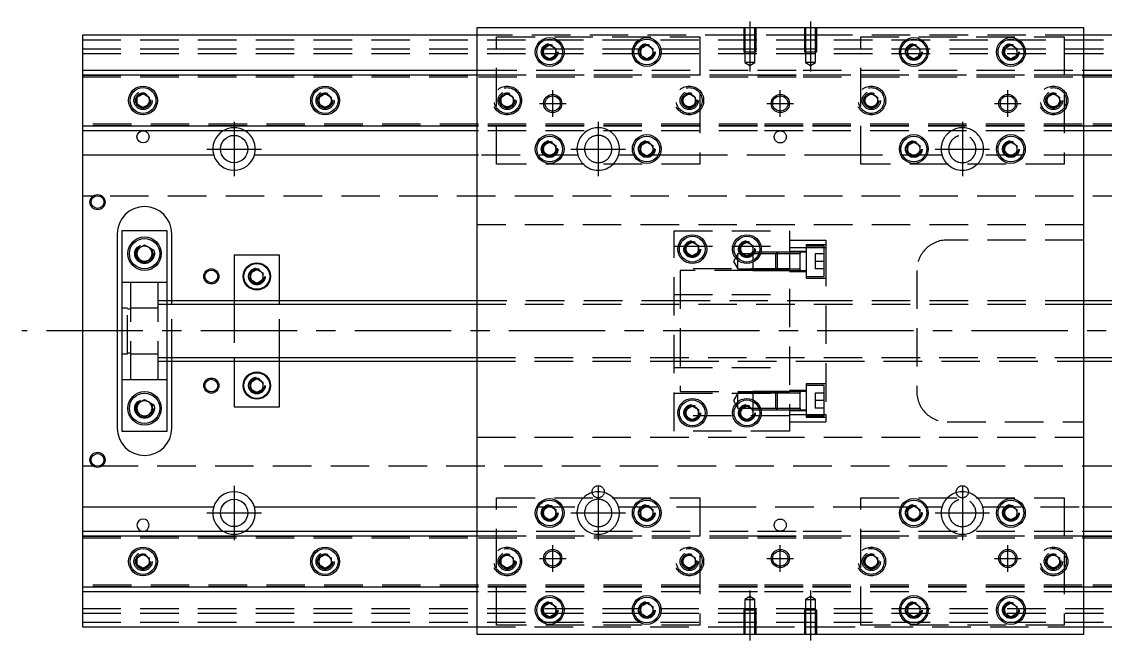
# Model space of a CAD drawing. Extents: x -20 to 692, y -272 to 102.
# Drawn here: x -20 to 337.1, y -102 to 102 of the extents above; entities that cross this region are included whole.
import ezdxf

# ---------------------------------------------------------------- set-up
doc = ezdxf.new("R2010")
doc.units = 0
doc.linetypes.add('CENTER', pattern=[50.8, 31.75, -6.35, 6.35, -6.35])
doc.linetypes.add('DASHED', pattern=[19.05, 12.7, -6.35])
doc.layers.get('0').update_dxf_attribs({"linetype": 'CONTINUOUS'})
doc.layers.add('CENTER', color=1, linetype='CENTER')

msp = doc.modelspace()

# ---------------------------------------------------------------- linework, layer by layer
at = {"color": 7, "linetype": 'CONTINUOUS'}
for p, q in [((330, 100), (130, 100)), ((130, 100), (130, -100)), ((330, -100), (330, 100)), ((0, 97.5), (0, 86)), ((130, 97.5), (0, 97.5)), ((460, 97.5), (330, 97.5)), ((152, 93.1547), (154, 94.309402)), ((152, 90.8453), (152, 93.1547)), ((154, 94.309402), (156, 93.1547)), ((156, 93.1547), (156, 90.8453)), ((184, 93.1547), (186, 94.309402)), ((184, 90.8453), (184, 93.1547)), ((186, 94.309402), (188, 93.1547)), ((188, 93.1547), (188, 90.8453)), ((272, 93.1547), (274, 94.309402)), ((272, 90.8453), (272, 93.1547)), ((274, 94.309402), (276, 93.1547)), ((276, 93.1547), (276, 90.8453)), ((304, 93.1547), (306, 94.309402)), ((304, 90.8453), (304, 93.1547)), ((306, 94.309402), (308, 93.1547)), ((308, 93.1547), (308, 90.8453)), ((154, 89.690598), (152, 90.8453)), ((156, 90.8453), (154, 89.690598)), ((186, 89.690598), (184, 90.8453)), ((188, 90.8453), (186, 89.690598)), ((274, 89.690598), (272, 90.8453)), ((276, 90.8453), (274, 89.690598)), ((306, 89.690598), (304, 90.8453)), ((308, 90.8453), (306, 89.690598)), ((0, 86), (0, 84.460392)), ((0, 86), (130, 86)), ((330, 86), (460, 86)), ((0, 84.460392), (0, 67.539608)), ((0, 84.460392), (130, 84.460392)), ((330, 84.460392), (460, 84.460392)), ((18, 77.1547), (20, 78.309402)), ((18, 74.8453), (18, 77.1547)), ((20, 78.309402), (22, 77.1547)), ((22, 77.1547), (22, 74.8453)), ((78, 77.1547), (80, 78.309402)), ((78, 74.8453), (78, 77.1547)), ((80, 78.309402), (82, 77.1547)), ((82, 77.1547), (82, 74.8453)), ((20, 73.690598), (18, 74.8453)), ((22, 74.8453), (20, 73.690598)), ((80, 73.690598), (78, 74.8453)), ((82, 74.8453), (80, 73.690598)), ((130, 67.539608), (0, 67.539608)), ((0, 67.539608), (0, 66)), ((130, 66), (0, 66)), ((0, 66), (0, 58)), ((460, 67.539608), (330, 67.539608)), ((460, 66), (330, 66)), ((152, 61.1547), (154, 62.309402)), ((152, 58.8453), (152, 61.1547)), ((154, 62.309402), (156, 61.1547)), ((156, 61.1547), (156, 58.8453)), ((184, 61.1547), (186, 62.309402)), ((184, 58.8453), (184, 61.1547)), ((186, 62.309402), (188, 61.1547)), ((188, 61.1547), (188, 58.8453)), ((272, 61.1547), (274, 62.309402)), ((272, 58.8453), (272, 61.1547)), ((274, 62.309402), (276, 61.1547)), ((276, 61.1547), (276, 58.8453)), ((304, 61.1547), (306, 62.309402)), ((304, 58.8453), (304, 61.1547)), ((306, 62.309402), (308, 61.1547)), ((308, 61.1547), (308, 58.8453)), ((43.291796, 58), (0, 58)), ((0, 58), (0, -58)), ((130, 58), (56.708204, 58)), ((154, 57.690598), (152, 58.8453)), ((156, 58.8453), (154, 57.690598)), ((186, 57.690598), (184, 58.8453)), ((188, 58.8453), (186, 57.690598)), ((274, 57.690598), (272, 58.8453)), ((276, 58.8453), (274, 57.690598)), ((306, 57.690598), (304, 58.8453)), ((308, 58.8453), (306, 57.690598)), ((403.291796, 58), (330, 58)), ((28, 33), (13, 33)), ((13, 33), (13, -33)), ((28, -33), (28, 33)), ((11.5, 32), (11.5, -32)), ((29.5, 10), (29.5, 32)), ((199, 28.1547), (201, 29.309402)), ((201, 29.309402), (203, 28.1547)), ((217, 28.1547), (219, 29.309402)), ((219, 29.309402), (221, 28.1547)), ((18, 26.943376), (20.5, 28.386752)), ((18, 24.056624), (18, 26.943376)), ((20.5, 28.386752), (23, 26.943376)), ((23, 26.943376), (23, 24.056624)), ((50, 25), (50, 10)), ((65, 25), (50, 25)), ((65, 10), (65, 25)), ((199, 25.8453), (199, 28.1547)), ((201, 24.690598), (199, 25.8453)), ((203, 25.8453), (201, 24.690598)), ((203, 28.1547), (203, 25.8453)), ((217, 25.8453), (217, 28.1547)), ((219, 24.690598), (217, 25.8453)), ((221, 25.8453), (219, 24.690598)), ((221, 28.1547), (221, 25.8453)), ((236.5, 25.449674), (236.5, 25.949678)), ((20.5, 22.613248), (18, 24.056624)), ((23, 24.056624), (20.5, 22.613248)), ((55.5, 19.1547), (57.5, 20.309402)), ((55.5, 16.8453), (55.5, 19.1547)), ((57.5, 20.309402), (59.5, 19.1547)), ((59.5, 19.1547), (59.5, 16.8453)), ((236.5, 19.949668), (236.5, 20.449674)), ((57.5, 15.690598), (55.5, 16.8453)), ((59.5, 16.8453), (57.5, 15.690598)), ((130, 10), (28, 10)), ((403, 10), (330, 10)), ((28, -10), (130, -10)), ((29.5, -32), (29.5, -10)), ((50, -10), (50, -25)), ((65, -25), (65, -10)), ((330, -10), (403, -10)), ((55.5, -16.8453), (57.5, -15.690598)), ((55.5, -19.1547), (55.5, -16.8453)), ((57.5, -15.690598), (59.5, -16.8453)), ((59.5, -16.8453), (59.5, -19.1547)), ((57.5, -20.309402), (55.5, -19.1547)), ((59.5, -19.1547), (57.5, -20.309402)), ((18, -24.056624), (20.5, -22.613248)), ((18, -26.943376), (18, -24.056624)), ((20.5, -22.613248), (23, -24.056624)), ((23, -24.056624), (23, -26.943376)), ((199, -25.8453), (201, -24.690598)), ((201, -24.690598), (203, -25.8453)), ((217, -25.8453), (219, -24.690598)), ((219, -24.690598), (221, -25.8453)), ((20.5, -28.386752), (18, -26.943376)), ((23, -26.943376), (20.5, -28.386752)), ((50, -25), (65, -25)), ((199, -28.1547), (199, -25.8453)), ((201, -29.309402), (199, -28.1547)), ((203, -28.1547), (201, -29.309402)), ((203, -25.8453), (203, -28.1547)), ((217, -28.1547), (217, -25.8453)), ((219, -29.309402), (217, -28.1547)), ((221, -28.1547), (219, -29.309402)), ((221, -25.8453), (221, -28.1547)), ((236.5, -25.949678), (236.5, -25.94865)), ((13, -33), (28, -33)), ((0, -58), (0, -66)), ((0, -58), (43.291796, -58)), ((56.708204, -58), (130, -58)), ((152, -58.8453), (154, -57.690598)), ((152, -61.1547), (152, -58.8453)), ((154, -57.690598), (156, -58.8453)), ((156, -58.8453), (156, -61.1547)), ((184, -58.8453), (186, -57.690598)), ((184, -61.1547), (184, -58.8453)), ((186, -57.690598), (188, -58.8453)), ((188, -58.8453), (188, -61.1547)), ((272, -58.8453), (274, -57.690598)), ((272, -61.1547), (272, -58.8453)), ((274, -57.690598), (276, -58.8453)), ((276, -58.8453), (276, -61.1547)), ((304, -58.8453), (306, -57.690598)), ((304, -61.1547), (304, -58.8453)), ((306, -57.690598), (308, -58.8453)), ((308, -58.8453), (308, -61.1547)), ((330, -58), (403.291796, -58)), ((154, -62.309402), (152, -61.1547)), ((156, -61.1547), (154, -62.309402)), ((186, -62.309402), (184, -61.1547)), ((188, -61.1547), (186, -62.309402)), ((274, -62.309402), (272, -61.1547)), ((276, -61.1547), (274, -62.309402)), ((306, -62.309402), (304, -61.1547)), ((308, -61.1547), (306, -62.309402)), ((0, -66), (0, -67.539608)), ((0, -66), (130, -66)), ((0, -67.539608), (130, -67.539608)), ((0, -67.539608), (0, -84.460392)), ((330, -66), (460, -66)), ((330, -67.539608), (460, -67.539608)), ((18, -74.8453), (20, -73.690598)), ((18, -77.1547), (18, -74.8453)), ((20, -73.690598), (22, -74.8453)), ((22, -74.8453), (22, -77.1547)), ((78, -74.8453), (80, -73.690598)), ((78, -77.1547), (78, -74.8453)), ((80, -73.690598), (82, -74.8453)), ((82, -74.8453), (82, -77.1547)), ((20, -78.309402), (18, -77.1547)), ((22, -77.1547), (20, -78.309402)), ((80, -78.309402), (78, -77.1547)), ((82, -77.1547), (80, -78.309402)), ((130, -84.460392), (0, -84.460392)), ((0, -84.460392), (0, -86)), ((460, -84.460392), (330, -84.460392)), ((130, -86), (0, -86)), ((0, -86), (0, -97.5)), ((460, -86), (330, -86)), ((152, -90.8453), (154, -89.690598)), ((152, -93.1547), (152, -90.8453)), ((154, -89.690598), (156, -90.8453)), ((156, -90.8453), (156, -93.1547)), ((184, -90.8453), (186, -89.690598)), ((184, -93.1547), (184, -90.8453)), ((186, -89.690598), (188, -90.8453)), ((188, -90.8453), (188, -93.1547)), ((272, -90.8453), (274, -89.690598)), ((272, -93.1547), (272, -90.8453)), ((274, -89.690598), (276, -90.8453)), ((276, -90.8453), (276, -93.1547)), ((304, -90.8453), (306, -89.690598)), ((304, -93.1547), (304, -90.8453)), ((306, -89.690598), (308, -90.8453)), ((308, -90.8453), (308, -93.1547)), ((154, -94.309402), (152, -93.1547)), ((156, -93.1547), (154, -94.309402)), ((186, -94.309402), (184, -93.1547)), ((188, -93.1547), (186, -94.309402)), ((274, -94.309402), (272, -93.1547)), ((276, -93.1547), (274, -94.309402)), ((306, -94.309402), (304, -93.1547)), ((308, -93.1547), (306, -94.309402)), ((0, -97.5), (130, -97.5)), ((330, -97.5), (460, -97.5)), ((130, -100), (330, -100))]:
    msp.add_line(p, q, dxfattribs=at)
at = {"color": 3, "linetype": 'DASHED'}
for p, q in [((218.000006, 100), (218.000006, 92)), ((218.35, 100), (218.35, 92)), ((221.65, 92), (221.65, 100)), ((221.999994, 92), (221.999994, 100)), ((238.000006, 100), (238.000006, 92)), ((238.35, 100), (238.35, 92)), ((241.65, 92), (241.65, 100)), ((241.999994, 92), (241.999994, 100)), ((218.000006, 97.5), (130, 97.5)), ((136.5, 55), (136.5, 97)), ((136.5, 97), (203.5, 97)), ((203.5, 97), (203.5, 55)), ((221.999994, 97.5), (218.000006, 97.5)), ((238.000006, 97.5), (221.999994, 97.5)), ((241.999994, 97.5), (238.000006, 97.5)), ((330, 97.5), (241.999994, 97.5)), ((256.5, 97), (323.5, 97)), ((256.5, 55), (256.5, 97)), ((323.5, 97), (323.5, 55)), ((0, 96), (460, 96)), ((0, 93), (460, 93)), ((0, 91.5), (460, 91.5)), ((218.000006, 92), (221.999994, 92)), ((218.35, 92), (218.35, 88.5)), ((221.65, 88.5), (221.65, 92)), ((238.000006, 92), (241.999994, 92)), ((238.35, 92), (238.35, 88.5)), ((241.65, 88.5), (241.65, 92)), ((271.5, 92), (271.518502, 92.303588)), ((303.5, 92), (303.512884, 92.253488)), ((130, 86), (130.5, 86)), ((130.5, 86), (222.5, 86)), ((221.65, 88.5), (218.35, 88.5)), ((218.35, 88.5), (220, 87.547372)), ((220, 87.547372), (221.65, 88.5)), ((222.5, 86), (237.5, 86)), ((237.5, 86), (329.5, 86)), ((241.65, 88.5), (238.35, 88.5)), ((238.35, 88.5), (240, 87.547372)), ((240, 87.547372), (241.65, 88.5)), ((329.5, 86), (330, 86)), ((0, 84.403994), (130.5, 84.403994)), ((0, 83.8), (130.5, 83.8)), ((130, 84.460392), (130.5, 84.460392)), ((130.5, 84.460392), (222.5, 84.460392)), ((222.5, 84.403994), (130.5, 84.403994)), ((130.5, 83.8), (222.5, 83.8)), ((222.5, 84.460392), (237.5, 84.460392)), ((222.5, 84.403994), (237.5, 84.403994)), ((222.5, 83.8), (237.5, 83.8)), ((237.5, 84.460392), (329.5, 84.460392)), ((329.5, 84.403994), (237.5, 84.403994)), ((237.5, 83.8), (329.5, 83.8)), ((329.5, 84.460392), (330, 84.460392)), ((329.5, 84.403994), (460, 84.403994)), ((329.5, 83.8), (460, 83.8)), ((22.483582, 76.286038), (22.5, 76)), ((82.483582, 76.286038), (82.5, 76)), ((138, 77.1547), (140, 78.309402)), ((138, 74.8453), (138, 77.1547)), ((140, 78.309402), (142, 77.1547)), ((142, 77.1547), (142, 74.8453)), ((142.483582, 76.286038), (142.5, 76)), ((198, 77.1547), (200, 78.309402)), ((198, 74.8453), (198, 77.1547)), ((200, 78.309402), (202, 77.1547)), ((202, 77.1547), (202, 74.8453)), ((202.483582, 76.286038), (202.5, 76)), ((257.5, 76), (257.534018, 76.411016)), ((258, 77.1547), (260, 78.309402)), ((258, 74.8453), (258, 77.1547)), ((260, 78.309402), (262, 77.1547)), ((262, 77.1547), (262, 74.8453)), ((317.5, 76), (317.534018, 76.411016)), ((318, 77.1547), (320, 78.309402)), ((318, 74.8453), (318, 77.1547)), ((320, 78.309402), (322, 77.1547)), ((322, 77.1547), (322, 74.8453)), ((140, 73.690598), (138, 74.8453)), ((142, 74.8453), (140, 73.690598)), ((200, 73.690598), (198, 74.8453)), ((202, 74.8453), (200, 73.690598)), ((260, 73.690598), (258, 74.8453)), ((262, 74.8453), (260, 73.690598)), ((320, 73.690598), (318, 74.8453)), ((322, 74.8453), (320, 73.690598)), ((130.5, 68.2), (0, 68.2)), ((222.5, 68.2), (130.5, 68.2)), ((237.5, 68.2), (222.5, 68.2)), ((329.5, 68.2), (237.5, 68.2)), ((460, 68.2), (329.5, 68.2)), ((130.5, 67.596006), (0, 67.596006)), ((130.5, 67.539608), (130, 67.539608)), ((130.5, 66), (130, 66)), ((222.5, 67.596006), (130.5, 67.596006)), ((222.5, 67.539608), (130.5, 67.539608)), ((222.5, 66), (130.5, 66)), ((237.5, 67.596006), (222.5, 67.596006)), ((237.5, 67.539608), (222.5, 67.539608)), ((237.5, 66), (222.5, 66)), ((329.5, 67.596006), (237.5, 67.596006)), ((329.5, 67.539608), (237.5, 67.539608)), ((329.5, 66), (237.5, 66)), ((460, 67.596006), (329.5, 67.596006)), ((330, 67.539608), (329.5, 67.539608)), ((330, 66), (329.5, 66)), ((130.5, 58), (130, 58)), ((163.291796, 58), (130.5, 58)), ((156.483582, 60.286038), (156.5, 60)), ((200.691578, 58), (176.708204, 58)), ((185.464102, 58), (185.359688, 58)), ((186.640312, 58), (186.535898, 58)), ((188.483582, 60.286038), (188.5, 60)), ((201.25, 58), (200.691578, 58)), ((203.112542, 58), (201.25, 58)), ((203.5, 58), (203.112542, 58)), ((204.359688, 58), (203.5, 58)), ((205.535898, 58), (204.464102, 58)), ((206.5, 58), (205.640312, 58)), ((206.887458, 58), (206.5, 58)), ((208.75, 58), (206.887458, 58)), ((209.308422, 58), (208.75, 58)), ((250.691578, 58), (209.308422, 58)), ((251.25, 58), (250.691578, 58)), ((253.112542, 58), (251.25, 58)), ((253.5, 58), (253.112542, 58)), ((254.359688, 58), (253.5, 58)), ((254.464102, 58), (254.359688, 58)), ((255.535898, 58), (254.464102, 58)), ((255.640312, 58), (255.535898, 58)), ((256.5, 58), (255.640312, 58)), ((256.887458, 58), (256.5, 58)), ((258.75, 58), (256.887458, 58)), ((259.308422, 58), (258.75, 58)), ((282.691578, 58), (259.308422, 58)), ((271.5, 60), (271.518502, 60.303588)), ((283.25, 58), (282.691578, 58)), ((283.291796, 58), (283.25, 58)), ((329.5, 58), (296.708204, 58)), ((303.5, 60), (303.512884, 60.253488)), ((330, 58), (329.5, 58)), ((203.5, 55), (136.5, 55)), ((323.5, 55), (256.5, 55)), ((4.359688, 44.5), (0, 44.5)), ((460, 44.5), (5.640312, 44.5)), ((330, 35), (130, 35)), ((195, 33), (233, 33)), ((195, -33), (195, 33)), ((233, 33), (233, -33)), ((233, 30), (245, 30)), ((245, 30), (245, 27.495454)), ((330, 30), (285, 30)), ((23.477798, 25.864306), (23.5, 25.5)), ((195, 28), (233, 28)), ((198.5, 27), (198.518502, 27.303588)), ((216, 25.449674), (214.556624, 22.949674)), ((216, 20.449674), (216, 25.449674)), ((217.583494, 25.449674), (216, 25.449674)), ((217.59475, 25.439464), (217.583494, 25.449674)), ((220.416436, 25.449674), (217.583494, 25.449674)), ((220.416506, 25.449674), (220.32061, 25.367214)), ((221, 25.449674), (220.416436, 25.449674)), ((221.268656, 25.949668), (221, 25.949668)), ((221, 25.8453), (221, 25.5)), ((221, 25.5), (221, 25.112542)), ((228.49998, 25.449674), (221, 25.449674)), ((221, 25.112542), (221, 23.25)), ((221.541516, 25.949668), (221.268656, 25.949668)), ((221.483582, 27.286038), (221.5, 27)), ((223.118168, 25.949668), (221.541516, 25.949668)), ((223.632418, 25.949668), (223.118168, 25.949668)), ((228.99998, 25.949668), (223.632418, 25.949668)), ((229, 25.949674), (228.5, 25.449674)), ((228.5, 20.449674), (228.5, 25.449674)), ((233, 25.449674), (228.5, 25.449674)), ((233, 25.949668), (228.999994, 25.949668)), ((229, 25.949674), (229, 19.949674)), ((233, 25.949674), (229, 25.949674)), ((233, 27.495454), (245, 27.495454)), ((238.5, 26.249674), (233, 26.249674)), ((236.505, 25.949674), (233.00002, 25.949674)), ((236.5, 25.449674), (233.00002, 25.449674)), ((238.5, 25.949674), (236.495, 25.949674)), ((236.5, 25.599876), (236.5, 25.949674)), ((236.5, 25.949674), (236.5, 25.599876)), ((236.5, 20.29947), (236.5, 25.599876)), ((238.5, 28.449674), (238.5, 17.449674)), ((245, 28.449674), (238.5, 28.449674)), ((244.5, 27.949674), (238.5, 27.949674)), ((241.5, 25.449674), (241.5, 22.949674)), ((244.5, 25.449674), (241.5, 25.449674)), ((244.5, 17.949674), (244.5, 27.949674)), ((245, 27.495454), (245, -27.495454)), ((214.556624, 22.949674), (216, 20.449674)), ((221, 23.25), (221, 22.691578)), ((221, 22.691578), (221, 19.949678)), ((241.5, 22.949674), (241.5, 20.449674)), ((244.5, 22.949674), (241.5, 22.949674)), ((55, 18), (55.012884, 18.253488)), ((233, 20.5), (195, 20.5)), ((197, 20), (197, -20)), ((221, 20), (197, 20)), ((216, 20.449674), (221, 20.449674)), ((221, 20.449674), (228.49998, 20.449674)), ((228.949674, 20), (221, 20)), ((221, 19.949678), (228.99998, 19.949678)), ((228.5, 20.449674), (233, 20.449674)), ((228.5, 20.449674), (229, 19.949674)), ((233, 20), (228.949674, 20)), ((228.999994, 19.949678), (233, 19.949678)), ((229, 19.949674), (233, 19.949674)), ((233, 19.649674), (238.5, 19.649674)), ((233.00002, 20.449674), (236.5, 20.449674)), ((233.00002, 19.949674), (236.505, 19.949674)), ((236.495, 19.949674), (238.5, 19.949674)), ((236.5, 19.949674), (236.5, 20.29947)), ((236.5, 20.29947), (236.5, 19.949674)), ((238.5, 17.949674), (244.5, 17.949674)), ((244.5, 20.449674), (241.5, 20.449674)), ((275, 20), (275, -20)), ((16, 16), (13, 16)), ((16, -16), (16, 16)), ((25, 16), (16, 16)), ((25, -16), (25, 16)), ((28, 16), (25, 16)), ((238.5, 17.449674), (245, 17.449674)), ((195, 12), (233, 12)), ((14.85, 7.5), (13, 7.5)), ((14.85, -7.5), (14.85, 7.5)), ((16, 7.15), (14.85, 7.15)), ((25, 7.5), (16, 7.5)), ((28, 10), (25, 10)), ((28, 8.75), (25, 8.75)), ((29.5, 8.75), (29.5, 10)), ((29.5, -8.75), (29.5, 8.75)), ((50, 10), (50, 8.75)), ((50, 8.75), (50, -8.75)), ((65, 8.75), (65, 10)), ((65, -8.75), (65, 8.75)), ((197, 10), (130, 10)), ((330, 8.75), (130, 8.75)), ((245, 10), (197, 10)), ((330, 10), (245, 10)), ((13, -7.5), (14.85, -7.5)), ((14.85, -7.15), (16, -7.15)), ((16, -7.5), (25, -7.5)), ((25, -8.75), (28, -8.75)), ((25, -10), (28, -10)), ((29.5, -10), (29.5, -8.75)), ((50, -8.75), (50, -10)), ((65, -10), (65, -8.75)), ((130, -8.75), (330, -8.75)), ((130, -10), (197, -10)), ((197, -10), (245, -10)), ((245, -10), (330, -10)), ((195, -12), (233, -12)), ((13, -16), (16, -16)), ((16, -16), (25, -16)), ((25, -16), (28, -16)), ((55, -18), (55.012884, -17.746512)), ((238.5, -17.449674), (238.5, -28.449674)), ((245, -17.449674), (238.5, -17.449674)), ((195, -20.5), (233, -20.5)), ((197, -20), (221, -20)), ((216, -20.449674), (214.556624, -22.949674)), ((216, -25.449674), (216, -20.449674)), ((221, -20.449674), (216, -20.449674)), ((221, -19.949678), (221, -22.691578)), ((228.99998, -19.949678), (221, -19.949678)), ((221, -20), (228.949674, -20)), ((228.49998, -20.449674), (221, -20.449674)), ((229, -19.949674), (228.5, -20.449674)), ((228.5, -25.449674), (228.5, -20.449674)), ((233, -20.449674), (228.5, -20.449674)), ((228.949674, -20), (233, -20)), ((233, -19.949678), (228.999994, -19.949678)), ((229, -19.949674), (229, -25.949674)), ((233, -19.949674), (229, -19.949674)), ((238.5, -19.649674), (233, -19.649674)), ((236.505, -19.949674), (233.00002, -19.949674)), ((236.5, -20.449674), (233.00002, -20.449674)), ((238.5, -19.949674), (236.495, -19.949674)), ((236.5, -20.29947), (236.5, -19.949674)), ((236.5, -19.949674), (236.5, -20.29947)), ((236.5, -25.599876), (236.5, -20.29947)), ((244.5, -17.949674), (238.5, -17.949674)), ((241.5, -20.449674), (241.5, -22.949674)), ((244.5, -20.449674), (241.5, -20.449674)), ((244.5, -27.949674), (244.5, -17.949674)), ((214.556624, -22.949674), (216, -25.449674)), ((221, -22.691578), (221, -23.25)), ((221, -23.25), (221, -25.112542)), ((244.5, -22.949674), (241.5, -22.949674)), ((241.5, -22.949674), (241.5, -25.449674)), ((17.5, -25.5), (17.520026, -25.153944)), ((233, -28), (195, -28)), ((198.5, -27), (198.518502, -26.696412)), ((216, -25.449674), (217.583654, -25.449674)), ((216.5, -27), (216.518502, -26.696412)), ((217.583654, -25.449674), (220.416258, -25.449674)), ((220.416258, -25.449674), (221, -25.449674)), ((221, -25.112542), (221, -25.5)), ((221, -25.449674), (228.49998, -25.449674)), ((221, -25.5), (221, -25.8453)), ((221, -25.949668), (221.268656, -25.949668)), ((221.268656, -25.949668), (221.541516, -25.949668)), ((221.541516, -25.949668), (223.118168, -25.949668)), ((223.118168, -25.949668), (223.632418, -25.949668)), ((223.632418, -25.949668), (228.99998, -25.949668)), ((228.5, -25.449674), (233, -25.449674)), ((228.5, -25.449674), (229, -25.949674)), ((228.999994, -25.949668), (233, -25.949668)), ((229, -25.949674), (233, -25.949674)), ((233, -26.249674), (238.5, -26.249674)), ((233, -27.495454), (245, -27.495454)), ((233.00002, -25.449674), (236.5, -25.449674)), ((233.00002, -25.949674), (236.505, -25.949674)), ((236.495, -25.949674), (238.5, -25.949674)), ((236.5, -25.949674), (236.5, -25.599876)), ((236.5, -25.599876), (236.5, -25.949674)), ((238.5, -27.949674), (244.5, -27.949674)), ((238.5, -28.449674), (245, -28.449674)), ((244.5, -25.449674), (241.5, -25.449674)), ((245, -27.495454), (245, -30)), ((233, -30), (245, -30)), ((285, -30), (330, -30)), ((130, -35), (330, -35)), ((233, -33), (195, -33)), ((0, -44.5), (4.359688, -44.5)), ((5.640312, -44.5), (460, -44.5)), ((136.5, -97), (136.5, -55)), ((136.5, -55), (203.5, -55)), ((203.5, -55), (203.5, -97)), ((256.5, -55), (323.5, -55)), ((256.5, -97), (256.5, -55)), ((323.5, -55), (323.5, -97)), ((130, -58), (130.5, -58)), ((130.5, -58), (163.291796, -58)), ((151.5, -60), (151.512884, -59.746512)), ((176.708204, -58), (200.691578, -58)), ((185.359688, -58), (185.464102, -58)), ((186.535898, -58), (186.640312, -58)), ((200.691578, -58), (201.25, -58)), ((201.25, -58), (203.112542, -58)), ((203.112542, -58), (203.5, -58)), ((203.5, -58), (204.359688, -58)), ((204.464102, -58), (205.535898, -58)), ((205.640312, -58), (206.5, -58)), ((206.5, -58), (206.887458, -58)), ((206.887458, -58), (208.75, -58)), ((208.75, -58), (209.308422, -58)), ((209.308422, -58), (250.691578, -58)), ((250.691578, -58), (251.25, -58)), ((251.25, -58), (253.112542, -58)), ((253.112542, -58), (253.5, -58)), ((253.5, -58), (254.359688, -58)), ((254.359688, -58), (254.464102, -58)), ((254.464102, -58), (255.535898, -58)), ((255.535898, -58), (255.640312, -58)), ((255.640312, -58), (256.5, -58)), ((256.5, -58), (256.887458, -58)), ((256.887458, -58), (258.75, -58)), ((258.75, -58), (259.308422, -58)), ((259.308422, -58), (282.691578, -58)), ((276.483582, -59.713962), (276.5, -60)), ((282.691578, -58), (283.25, -58)), ((283.25, -58), (283.291796, -58)), ((296.708204, -58), (329.5, -58)), ((329.5, -58), (330, -58)), ((0, -67.596006), (130.5, -67.596006)), ((130, -66), (130.5, -66)), ((130, -67.539608), (130.5, -67.539608)), ((130.5, -66), (222.5, -66)), ((130.5, -67.539608), (222.5, -67.539608)), ((222.5, -67.596006), (130.5, -67.596006)), ((222.5, -66), (237.5, -66)), ((222.5, -67.539608), (237.5, -67.539608)), ((222.5, -67.596006), (237.5, -67.596006)), ((237.5, -66), (329.5, -66)), ((237.5, -67.539608), (329.5, -67.539608)), ((329.5, -67.596006), (237.5, -67.596006)), ((329.5, -66), (330, -66)), ((329.5, -67.539608), (330, -67.539608)), ((329.5, -67.596006), (460, -67.596006)), ((0, -68.2), (130.5, -68.2)), ((130.5, -68.2), (222.5, -68.2)), ((222.5, -68.2), (237.5, -68.2)), ((237.5, -68.2), (329.5, -68.2)), ((329.5, -68.2), (460, -68.2)), ((138, -74.8453), (140, -73.690598)), ((138, -77.1547), (138, -74.8453)), ((140, -73.690598), (142, -74.8453)), ((142, -74.8453), (142, -77.1547)), ((198, -74.8453), (200, -73.690598)), ((198, -77.1547), (198, -74.8453)), ((200, -73.690598), (202, -74.8453)), ((202, -74.8453), (202, -77.1547)), ((258, -74.8453), (260, -73.690598)), ((258, -77.1547), (258, -74.8453)), ((260, -73.690598), (262, -74.8453)), ((262, -74.8453), (262, -77.1547)), ((318, -74.8453), (320, -73.690598)), ((318, -77.1547), (318, -74.8453)), ((320, -73.690598), (322, -74.8453)), ((322, -74.8453), (322, -77.1547)), ((17.5, -76), (17.534018, -75.588984)), ((77.5, -76), (77.534018, -75.588984)), ((140, -78.309402), (138, -77.1547)), ((142, -77.1547), (140, -78.309402)), ((142.483582, -75.713962), (142.5, -76)), ((200, -78.309402), (198, -77.1547)), ((202, -77.1547), (200, -78.309402)), ((202.483582, -75.713962), (202.5, -76)), ((260, -78.309402), (258, -77.1547)), ((262, -77.1547), (260, -78.309402)), ((262.483582, -75.713962), (262.5, -76)), ((320, -78.309402), (318, -77.1547)), ((322, -77.1547), (320, -78.309402)), ((322.483582, -75.713962), (322.5, -76)), ((130.5, -83.8), (0, -83.8)), ((130.5, -84.403994), (0, -84.403994)), ((130.5, -84.460392), (130, -84.460392)), ((222.5, -83.8), (130.5, -83.8)), ((222.5, -84.403994), (130.5, -84.403994)), ((222.5, -84.460392), (130.5, -84.460392)), ((237.5, -83.8), (222.5, -83.8)), ((237.5, -84.403994), (222.5, -84.403994)), ((237.5, -84.460392), (222.5, -84.460392)), ((329.5, -83.8), (237.5, -83.8)), ((329.5, -84.403994), (237.5, -84.403994)), ((329.5, -84.460392), (237.5, -84.460392)), ((460, -83.8), (329.5, -83.8)), ((460, -84.403994), (329.5, -84.403994)), ((330, -84.460392), (329.5, -84.460392)), ((130.5, -86), (130, -86)), ((222.5, -86), (130.5, -86)), ((220, -87.547372), (218.35, -88.5)), ((218.35, -88.5), (221.65, -88.5)), ((218.35, -88.5), (218.35, -92)), ((221.65, -88.5), (220, -87.547372)), ((221.65, -92), (221.65, -88.5)), ((237.5, -86), (222.5, -86)), ((329.5, -86), (237.5, -86)), ((240, -87.547372), (238.35, -88.5)), ((238.35, -88.5), (241.65, -88.5)), ((238.35, -88.5), (238.35, -92)), ((241.65, -88.5), (240, -87.547372)), ((241.65, -92), (241.65, -88.5)), ((330, -86), (329.5, -86)), ((0, -91.5), (460, -91.5)), ((221.999994, -92), (218.000006, -92)), ((218.000006, -92), (218.000006, -100)), ((218.35, -92), (218.35, -100)), ((221.65, -100), (221.65, -92)), ((221.999994, -100), (221.999994, -92)), ((241.999994, -92), (238.000006, -92)), ((238.000006, -92), (238.000006, -100)), ((238.35, -92), (238.35, -100)), ((241.65, -100), (241.65, -92)), ((241.999994, -100), (241.999994, -92)), ((271.5, -92), (271.518502, -91.696412)), ((308.483582, -91.713962), (308.5, -92)), ((0, -93), (460, -93)), ((0, -96), (460, -96)), ((130, -97.5), (218.000006, -97.5)), ((203.5, -97), (136.5, -97)), ((218.000006, -97.5), (221.999994, -97.5)), ((221.999994, -97.5), (238.000006, -97.5)), ((238.000006, -97.5), (241.999994, -97.5)), ((241.999994, -97.5), (330, -97.5)), ((323.5, -97), (256.5, -97))]:
    msp.add_line(p, q, dxfattribs=at)
at = {"color": 3, "linetype": 'CONTINUOUS'}
for p, q in [((130, 8.75), (28, 8.75)), ((403, 8.75), (330, 8.75)), ((28, -8.75), (130, -8.75)), ((330, -8.75), (403, -8.75))]:
    msp.add_line(p, q, dxfattribs=at)
at = {"color": 7, "linetype": 'CONTINUOUS'}
for centre, radius in [((154, 92), 4.75), ((186, 92), 4.75), ((274, 92), 4.75), ((306, 92), 4.75), ((154, 92), 4.25), ((186, 92), 4.25), ((274, 92), 4.25), ((306, 92), 4.25), ((20, 76), 4.75), ((20, 76), 4.25), ((80, 76), 4.75), ((80, 76), 4.25), ((140, 76), 2.1), ((155, 75), 2.5), ((200, 76), 2.1), ((230, 75), 3), ((230, 75), 2.5), ((260, 76), 2.1), ((305, 75), 2.5), ((320, 76), 2.1), ((20, 64), 2), ((50, 60), 4.5), ((154, 60), 4.75), ((186, 60), 4.75), ((274, 60), 4.75), ((306, 60), 4.75), ((154, 60), 4.25), ((186, 60), 4.25), ((274, 60), 4.25), ((306, 60), 4.25), ((5, 42.5), 2.1), ((20.5, 25.5), 5.5), ((20.5, 25.5), 5), ((201, 27), 4.75), ((201, 27), 4.25), ((219, 27), 4.75), ((219, 27), 4.25), ((57.5, 18), 4.5), ((57.5, 18), 4.25), ((42.5, 18), 2.1), ((57.5, -18), 4.5), ((57.5, -18), 4.25), ((42.5, -18), 2.1), ((20.5, -25.5), 5.5), ((20.5, -25.5), 5), ((201, -27), 4.75), ((201, -27), 4.25), ((219, -27), 4.75), ((219, -27), 4.25), ((5, -42.5), 2.1), ((50, -60), 4.5), ((154, -60), 4.75), ((154, -60), 4.25), ((186, -60), 4.75), ((186, -60), 4.25), ((274, -60), 4.75), ((274, -60), 4.25), ((306, -60), 4.75), ((306, -60), 4.25), ((20, -76), 4.75), ((80, -76), 4.75), ((20, -76), 4.25), ((80, -76), 4.25), ((140, -76), 2.1), ((155, -75), 2.5), ((200, -76), 2.1), ((230, -75), 3), ((230, -75), 2.5), ((260, -76), 2.1), ((305, -75), 2.5), ((320, -76), 2.1), ((154, -92), 4.75), ((154, -92), 4.25), ((186, -92), 4.75), ((186, -92), 4.25), ((274, -92), 4.75), ((274, -92), 4.25), ((306, -92), 4.75), ((306, -92), 4.25)]:
    msp.add_circle(centre, radius, dxfattribs=at)
at = {"color": 3, "linetype": 'DASHED'}
for centre, radius in [((154, 92), 2.75), ((154, 92), 2.5), ((186, 92), 2.75), ((186, 92), 2.5), ((274, 92), 2.75), ((274, 92), 2.5), ((306, 92), 2.75), ((306, 92), 2.5), ((20, 76), 3), ((80, 76), 3), ((140, 76), 4.75), ((140, 76), 4.25), ((140, 76), 3), ((200, 76), 4.75), ((200, 76), 4.25), ((200, 76), 3), ((260, 76), 4.75), ((260, 76), 4.25), ((260, 76), 3), ((320, 76), 4.75), ((320, 76), 4.25), ((320, 76), 3), ((20, 76), 2.5), ((80, 76), 2.5), ((140, 76), 2.5), ((200, 76), 2.5), ((260, 76), 2.5), ((320, 76), 2.5), ((230, 64), 2), ((154, 60), 2.75), ((154, 60), 2.5), ((186, 60), 2.75), ((186, 60), 2.5), ((274, 60), 2.75), ((274, 60), 2.5), ((306, 60), 2.75), ((306, 60), 2.5), ((20.5, 25.5), 3.25), ((201, 27), 2.75), ((201, 27), 2.5), ((219, 27), 2.75), ((219, 27), 2.5), ((20.5, 25.5), 3), ((57.5, 18), 2.75), ((57.5, 18), 2.5), ((57.5, -18), 2.75), ((57.5, -18), 2.5), ((20.5, -25.5), 3.25), ((20.5, -25.5), 3), ((201, -27), 2.75), ((201, -27), 2.5), ((219, -27), 2.75), ((219, -27), 2.5), ((170, -53), 2), ((290, -53), 2), ((154, -60), 2.75), ((154, -60), 2.5), ((186, -60), 2.75), ((186, -60), 2.5), ((274, -60), 2.75), ((274, -60), 2.5), ((306, -60), 2.75), ((306, -60), 2.5), ((230, -64), 2), ((140, -76), 4.75), ((200, -76), 4.75), ((260, -76), 4.75), ((320, -76), 4.75), ((20, -76), 3), ((20, -76), 2.5), ((80, -76), 3), ((80, -76), 2.5), ((140, -76), 4.25), ((140, -76), 3), ((140, -76), 2.5), ((200, -76), 4.25), ((200, -76), 3), ((200, -76), 2.5), ((260, -76), 4.25), ((260, -76), 3), ((260, -76), 2.5), ((320, -76), 4.25), ((320, -76), 3), ((320, -76), 2.5), ((154, -92), 2.75), ((186, -92), 2.75), ((274, -92), 2.75), ((306, -92), 2.75), ((154, -92), 2.5), ((186, -92), 2.5), ((274, -92), 2.5), ((306, -92), 2.5)]:
    msp.add_circle(centre, radius, dxfattribs=at)
at = {"color": 3, "linetype": 'CONTINUOUS'}
for centre, radius in [((155, 75), 3), ((305, 75), 3), ((5, 42.5), 2.5), ((42.5, 18), 2.5), ((42.5, -18), 2.5), ((5, -42.5), 2.5), ((155, -75), 3), ((305, -75), 3)]:
    msp.add_circle(centre, radius, dxfattribs=at)
at = {"color": 7, "linetype": 'CONTINUOUS'}
for centre, radius, start, end in [((154, 92), 2.1, 137.75279, 162.24721), ((154, 92), 2.1, 102.24721, 137.75279), ((154, 92), 2.1, 77.75279, 102.24721), ((154, 92), 2.1, 42.24721, 77.75279), ((154, 92), 2.1, 17.75279, 42.24721), ((186, 92), 2.1, 137.75279, 162.24721), ((186, 92), 2.1, 102.24721, 137.75279), ((186, 92), 2.1, 77.75279, 102.24721), ((186, 92), 2.1, 42.24721, 77.75279), ((186, 92), 2.1, 17.75279, 42.24721), ((274, 92), 2.1, 137.75279, 162.24721), ((274, 92), 2.1, 102.24721, 137.75279), ((274, 92), 2.1, 77.75279, 102.24721), ((274, 92), 2.1, 42.24721, 77.75279), ((274, 92), 2.1, 17.75279, 42.24721), ((306, 92), 2.1, 137.75279, 162.24721), ((306, 92), 2.1, 102.24721, 137.75279), ((306, 92), 2.1, 77.75279, 102.24721), ((306, 92), 2.1, 42.24721, 77.75279), ((306, 92), 2.1, 17.75279, 42.24721), ((154, 92), 2.1, 162.24721, 180), ((154, 92), 2.1, 180, 197.75279), ((154, 92), 2.1, 197.75279, 222.24721), ((154, 92), 2.1, 222.24721, 257.75279), ((154, 92), 2.1, 257.75279, 282.24721), ((154, 92), 2.1, 282.24721, 317.75279), ((154, 92), 2.1, 317.75279, 342.24721), ((154, 92), 2.1, 342.24721, 17.75279), ((186, 92), 2.1, 162.24721, 180), ((186, 92), 2.1, 180, 197.75279), ((186, 92), 2.1, 197.75279, 222.24721), ((186, 92), 2.1, 222.24721, 257.75279), ((186, 92), 2.1, 257.75279, 282.24721), ((186, 92), 2.1, 282.24721, 317.75279), ((186, 92), 2.1, 317.75279, 342.24721), ((186, 92), 2.1, 342.24721, 17.75279), ((274, 92), 2.1, 162.24721, 180), ((274, 92), 2.1, 180, 197.75279), ((274, 92), 2.1, 197.75279, 222.24721), ((274, 92), 2.1, 222.24721, 257.75279), ((274, 92), 2.1, 257.75279, 282.24721), ((274, 92), 2.1, 282.24721, 317.75279), ((274, 92), 2.1, 317.75279, 342.24721), ((274, 92), 2.1, 342.24721, 17.75279), ((306, 92), 2.1, 162.24721, 180), ((306, 92), 2.1, 180, 197.75279), ((306, 92), 2.1, 197.75279, 222.24721), ((306, 92), 2.1, 222.24721, 257.75279), ((306, 92), 2.1, 257.75279, 282.24721), ((306, 92), 2.1, 282.24721, 317.75279), ((306, 92), 2.1, 317.75279, 342.24721), ((306, 92), 2.1, 342.24721, 17.75279), ((20, 76), 2.1, 162.24721, 180), ((20, 76), 2.1, 180, 197.75279), ((20, 76), 2.1, 137.75279, 162.24721), ((20, 76), 2.1, 197.75279, 222.24721), ((20, 76), 2.1, 102.24721, 137.75279), ((20, 76), 2.1, 77.75279, 102.24721), ((20, 76), 2.1, 42.24721, 77.75279), ((20, 76), 2.1, 17.75279, 42.24721), ((20, 76), 2.1, 317.75279, 342.24721), ((20, 76), 2.1, 342.24721, 17.75279), ((80, 76), 2.1, 162.24721, 180), ((80, 76), 2.1, 180, 197.75279), ((80, 76), 2.1, 137.75279, 162.24721), ((80, 76), 2.1, 197.75279, 222.24721), ((80, 76), 2.1, 102.24721, 137.75279), ((80, 76), 2.1, 77.75279, 102.24721), ((80, 76), 2.1, 42.24721, 77.75279), ((80, 76), 2.1, 17.75279, 42.24721), ((80, 76), 2.1, 317.75279, 342.24721), ((80, 76), 2.1, 342.24721, 17.75279), ((20, 76), 2.1, 222.24721, 257.75279), ((20, 76), 2.1, 257.75279, 282.24721), ((20, 76), 2.1, 282.24721, 317.75279), ((80, 76), 2.1, 222.24721, 257.75279), ((80, 76), 2.1, 257.75279, 282.24721), ((80, 76), 2.1, 282.24721, 317.75279), ((50, 60), 7, 121.002719, 196.60155), ((50, 60), 7, 343.39845, 58.997281), ((154, 60), 2.1, 137.75279, 162.24721), ((154, 60), 2.1, 102.24721, 137.75279), ((154, 60), 2.1, 77.75279, 102.24721), ((154, 60), 2.1, 42.24721, 77.75279), ((154, 60), 2.1, 17.75279, 42.24721), ((186, 60), 2.1, 137.75279, 162.24721), ((186, 60), 2.1, 102.24721, 137.75279), ((186, 60), 2.1, 77.75279, 102.24721), ((186, 60), 2.1, 42.24721, 77.75279), ((186, 60), 2.1, 17.75279, 42.24721), ((274, 60), 2.1, 137.75279, 162.24721), ((274, 60), 2.1, 102.24721, 137.75279), ((274, 60), 2.1, 77.75279, 102.24721), ((274, 60), 2.1, 42.24721, 77.75279), ((274, 60), 2.1, 17.75279, 42.24721), ((306, 60), 2.1, 137.75279, 162.24721), ((306, 60), 2.1, 102.24721, 137.75279), ((306, 60), 2.1, 77.75279, 102.24721), ((306, 60), 2.1, 42.24721, 77.75279), ((306, 60), 2.1, 17.75279, 42.24721), ((50, 60), 7, 196.60155, 343.39845), ((154, 60), 2.1, 162.24721, 180), ((154, 60), 2.1, 180, 197.75279), ((154, 60), 2.1, 197.75279, 222.24721), ((154, 60), 2.1, 222.24721, 257.75279), ((154, 60), 2.1, 257.75279, 282.24721), ((154, 60), 2.1, 282.24721, 317.75279), ((154, 60), 2.1, 317.75279, 342.24721), ((154, 60), 2.1, 342.24721, 17.75279), ((186, 60), 2.1, 162.24721, 180), ((186, 60), 2.1, 180, 197.75279), ((186, 60), 2.1, 197.75279, 222.24721), ((186, 60), 2.1, 222.24721, 257.75279), ((186, 60), 2.1, 257.75279, 282.24721), ((186, 60), 2.1, 282.24721, 317.75279), ((186, 60), 2.1, 317.75279, 342.24721), ((186, 60), 2.1, 342.24721, 17.75279), ((274, 60), 2.1, 162.24721, 180), ((274, 60), 2.1, 180, 197.75279), ((274, 60), 2.1, 197.75279, 222.24721), ((274, 60), 2.1, 222.24721, 257.75279), ((274, 60), 2.1, 257.75279, 282.24721), ((274, 60), 2.1, 282.24721, 317.75279), ((274, 60), 2.1, 317.75279, 342.24721), ((274, 60), 2.1, 342.24721, 17.75279), ((306, 60), 2.1, 162.24721, 180), ((306, 60), 2.1, 180, 197.75279), ((306, 60), 2.1, 197.75279, 222.24721), ((306, 60), 2.1, 222.24721, 257.75279), ((306, 60), 2.1, 257.75279, 282.24721), ((306, 60), 2.1, 282.24721, 317.75279), ((306, 60), 2.1, 317.75279, 342.24721), ((306, 60), 2.1, 342.24721, 17.75279), ((20.5, 32), 9, 90, 180), ((20.5, 32), 9, 0, 90), ((201, 27), 2.1, 102.24721, 137.75279), ((201, 27), 2.1, 77.75279, 102.24721), ((201, 27), 2.1, 42.24721, 77.75279), ((219, 27), 2.1, 102.24721, 137.75279), ((219, 27), 2.1, 77.75279, 102.24721), ((219, 27), 2.1, 42.24721, 77.75279), ((20.5, 25.5), 2.5, 120, 180), ((20.5, 25.5), 2.5, 180, 240), ((20.5, 25.5), 2.5, 60, 120), ((20.5, 25.5), 2.5, 0, 60), ((20.5, 25.5), 2.5, 300, 0), ((201, 27), 2.1, 162.24721, 180), ((201, 27), 2.1, 180, 197.75279), ((201, 27), 2.1, 137.75279, 162.24721), ((201, 27), 2.1, 197.75279, 222.24721), ((201, 27), 2.1, 222.24721, 257.75279), ((201, 27), 2.1, 282.24721, 317.75279), ((201, 27), 2.1, 17.75279, 42.24721), ((201, 27), 2.1, 317.75279, 342.24721), ((201, 27), 2.1, 342.24721, 17.75279), ((219, 27), 2.1, 162.24721, 180), ((219, 27), 2.1, 180, 197.75279), ((219, 27), 2.1, 137.75279, 162.24721), ((219, 27), 2.1, 197.75279, 222.24721), ((219, 27), 2.1, 222.24721, 257.75279), ((219, 27), 2.1, 282.24721, 317.75279), ((219, 27), 2.1, 17.75279, 42.24721), ((219, 27), 2.1, 317.75279, 342.24721), ((219, 27), 2.1, 342.24721, 17.75279), ((20.5, 25.5), 2.5, 240, 300), ((201, 27), 2.1, 257.75279, 282.24721), ((219, 27), 2.1, 257.75279, 282.24721), ((57.5, 18), 2.1, 162.24721, 180), ((57.5, 18), 2.1, 180, 197.75279), ((57.5, 18), 2.1, 137.75279, 162.24721), ((57.5, 18), 2.1, 102.24721, 137.75279), ((57.5, 18), 2.1, 77.75279, 102.24721), ((57.5, 18), 2.1, 42.24721, 77.75279), ((57.5, 18), 2.1, 17.75279, 42.24721), ((57.5, 18), 2.1, 342.24721, 17.75279), ((57.5, 18), 2.1, 197.75279, 222.24721), ((57.5, 18), 2.1, 222.24721, 257.75279), ((57.5, 18), 2.1, 257.75279, 282.24721), ((57.5, 18), 2.1, 282.24721, 317.75279), ((57.5, 18), 2.1, 317.75279, 342.24721), ((57.5, -18), 2.1, 162.24721, 180), ((57.5, -18), 2.1, 137.75279, 162.24721), ((57.5, -18), 2.1, 102.24721, 137.75279), ((57.5, -18), 2.1, 77.75279, 102.24721), ((57.5, -18), 2.1, 42.24721, 77.75279), ((57.5, -18), 2.1, 17.75279, 42.24721), ((57.5, -18), 2.1, 342.24721, 17.75279), ((57.5, -18), 2.1, 180, 197.75279), ((57.5, -18), 2.1, 197.75279, 222.24721), ((57.5, -18), 2.1, 222.24721, 257.75279), ((57.5, -18), 2.1, 257.75279, 282.24721), ((57.5, -18), 2.1, 282.24721, 317.75279), ((57.5, -18), 2.1, 317.75279, 342.24721), ((20.5, -25.5), 2.5, 120, 180), ((20.5, -25.5), 2.5, 60, 120), ((20.5, -25.5), 2.5, 0, 60), ((201, -27), 2.1, 102.24721, 137.75279), ((201, -27), 2.1, 77.75279, 102.24721), ((201, -27), 2.1, 42.24721, 77.75279), ((219, -27), 2.1, 102.24721, 137.75279), ((219, -27), 2.1, 77.75279, 102.24721), ((219, -27), 2.1, 42.24721, 77.75279), ((20.5, -25.5), 2.5, 180, 240), ((20.5, -25.5), 2.5, 240, 300), ((20.5, -25.5), 2.5, 300, 0), ((201, -27), 2.1, 162.24721, 180), ((201, -27), 2.1, 180, 197.75279), ((201, -27), 2.1, 137.75279, 162.24721), ((201, -27), 2.1, 197.75279, 222.24721), ((201, -27), 2.1, 222.24721, 257.75279), ((201, -27), 2.1, 282.24721, 317.75279), ((201, -27), 2.1, 17.75279, 42.24721), ((201, -27), 2.1, 317.75279, 342.24721), ((201, -27), 2.1, 342.24721, 17.75279), ((219, -27), 2.1, 162.24721, 180), ((219, -27), 2.1, 180, 197.75279), ((219, -27), 2.1, 137.75279, 162.24721), ((219, -27), 2.1, 197.75279, 222.24721), ((219, -27), 2.1, 222.24721, 257.75279), ((219, -27), 2.1, 282.24721, 317.75279), ((219, -27), 2.1, 17.75279, 42.24721), ((219, -27), 2.1, 317.75279, 342.24721), ((219, -27), 2.1, 342.24721, 17.75279), ((20.5, -32), 9, 180, 270), ((20.5, -32), 9, 270, 0), ((201, -27), 2.1, 257.75279, 282.24721), ((219, -27), 2.1, 257.75279, 282.24721), ((50, -60), 7, 16.60155, 163.39845), ((50, -60), 7, 163.39845, 238.997281), ((50, -60), 7, 301.002719, 16.60155), ((154, -60), 2.1, 162.24721, 180), ((154, -60), 2.1, 180, 197.75279), ((154, -60), 2.1, 137.75279, 162.24721), ((154, -60), 2.1, 197.75279, 222.24721), ((154, -60), 2.1, 102.24721, 137.75279), ((154, -60), 2.1, 77.75279, 102.24721), ((154, -60), 2.1, 42.24721, 77.75279), ((154, -60), 2.1, 17.75279, 42.24721), ((154, -60), 2.1, 317.75279, 342.24721), ((154, -60), 2.1, 342.24721, 17.75279), ((186, -60), 2.1, 162.24721, 180), ((186, -60), 2.1, 180, 197.75279), ((186, -60), 2.1, 137.75279, 162.24721), ((186, -60), 2.1, 197.75279, 222.24721), ((186, -60), 2.1, 102.24721, 137.75279), ((186, -60), 2.1, 77.75279, 102.24721), ((186, -60), 2.1, 42.24721, 77.75279), ((186, -60), 2.1, 17.75279, 42.24721), ((186, -60), 2.1, 317.75279, 342.24721), ((186, -60), 2.1, 342.24721, 17.75279), ((274, -60), 2.1, 162.24721, 180), ((274, -60), 2.1, 180, 197.75279), ((274, -60), 2.1, 137.75279, 162.24721), ((274, -60), 2.1, 197.75279, 222.24721), ((274, -60), 2.1, 102.24721, 137.75279), ((274, -60), 2.1, 77.75279, 102.24721), ((274, -60), 2.1, 42.24721, 77.75279), ((274, -60), 2.1, 17.75279, 42.24721), ((274, -60), 2.1, 317.75279, 342.24721), ((274, -60), 2.1, 342.24721, 17.75279), ((306, -60), 2.1, 162.24721, 180), ((306, -60), 2.1, 180, 197.75279), ((306, -60), 2.1, 137.75279, 162.24721), ((306, -60), 2.1, 197.75279, 222.24721), ((306, -60), 2.1, 102.24721, 137.75279), ((306, -60), 2.1, 77.75279, 102.24721), ((306, -60), 2.1, 42.24721, 77.75279), ((306, -60), 2.1, 17.75279, 42.24721), ((306, -60), 2.1, 317.75279, 342.24721), ((306, -60), 2.1, 342.24721, 17.75279), ((20, -64), 2, 90, 270), ((20, -64), 2, 270, 90), ((154, -60), 2.1, 222.24721, 257.75279), ((154, -60), 2.1, 257.75279, 282.24721), ((154, -60), 2.1, 282.24721, 317.75279), ((186, -60), 2.1, 222.24721, 257.75279), ((186, -60), 2.1, 257.75279, 282.24721), ((186, -60), 2.1, 282.24721, 317.75279), ((274, -60), 2.1, 222.24721, 257.75279), ((274, -60), 2.1, 257.75279, 282.24721), ((274, -60), 2.1, 282.24721, 317.75279), ((306, -60), 2.1, 222.24721, 257.75279), ((306, -60), 2.1, 257.75279, 282.24721), ((306, -60), 2.1, 282.24721, 317.75279), ((20, -76), 2.1, 137.75279, 162.24721), ((20, -76), 2.1, 102.24721, 137.75279), ((20, -76), 2.1, 77.75279, 102.24721), ((20, -76), 2.1, 42.24721, 77.75279), ((20, -76), 2.1, 17.75279, 42.24721), ((80, -76), 2.1, 137.75279, 162.24721), ((80, -76), 2.1, 102.24721, 137.75279), ((80, -76), 2.1, 77.75279, 102.24721), ((80, -76), 2.1, 42.24721, 77.75279), ((80, -76), 2.1, 17.75279, 42.24721), ((20, -76), 2.1, 162.24721, 180), ((20, -76), 2.1, 180, 197.75279), ((20, -76), 2.1, 197.75279, 222.24721), ((20, -76), 2.1, 222.24721, 257.75279), ((20, -76), 2.1, 257.75279, 282.24721), ((20, -76), 2.1, 282.24721, 317.75279), ((20, -76), 2.1, 317.75279, 342.24721), ((20, -76), 2.1, 342.24721, 17.75279), ((80, -76), 2.1, 162.24721, 180), ((80, -76), 2.1, 180, 197.75279), ((80, -76), 2.1, 197.75279, 222.24721), ((80, -76), 2.1, 222.24721, 257.75279), ((80, -76), 2.1, 257.75279, 282.24721), ((80, -76), 2.1, 282.24721, 317.75279), ((80, -76), 2.1, 317.75279, 342.24721), ((80, -76), 2.1, 342.24721, 17.75279), ((154, -92), 2.1, 162.24721, 180), ((154, -92), 2.1, 180, 197.75279), ((154, -92), 2.1, 137.75279, 162.24721), ((154, -92), 2.1, 197.75279, 222.24721), ((154, -92), 2.1, 102.24721, 137.75279), ((154, -92), 2.1, 77.75279, 102.24721), ((154, -92), 2.1, 42.24721, 77.75279), ((154, -92), 2.1, 17.75279, 42.24721), ((154, -92), 2.1, 317.75279, 342.24721), ((154, -92), 2.1, 342.24721, 17.75279), ((186, -92), 2.1, 162.24721, 180), ((186, -92), 2.1, 180, 197.75279), ((186, -92), 2.1, 137.75279, 162.24721), ((186, -92), 2.1, 197.75279, 222.24721), ((186, -92), 2.1, 102.24721, 137.75279), ((186, -92), 2.1, 77.75279, 102.24721), ((186, -92), 2.1, 42.24721, 77.75279), ((186, -92), 2.1, 17.75279, 42.24721), ((186, -92), 2.1, 317.75279, 342.24721), ((186, -92), 2.1, 342.24721, 17.75279), ((274, -92), 2.1, 162.24721, 180), ((274, -92), 2.1, 180, 197.75279), ((274, -92), 2.1, 137.75279, 162.24721), ((274, -92), 2.1, 197.75279, 222.24721), ((274, -92), 2.1, 102.24721, 137.75279), ((274, -92), 2.1, 77.75279, 102.24721), ((274, -92), 2.1, 42.24721, 77.75279), ((274, -92), 2.1, 17.75279, 42.24721), ((274, -92), 2.1, 317.75279, 342.24721), ((274, -92), 2.1, 342.24721, 17.75279), ((306, -92), 2.1, 162.24721, 180), ((306, -92), 2.1, 180, 197.75279), ((306, -92), 2.1, 137.75279, 162.24721), ((306, -92), 2.1, 197.75279, 222.24721), ((306, -92), 2.1, 102.24721, 137.75279), ((306, -92), 2.1, 77.75279, 102.24721), ((306, -92), 2.1, 42.24721, 77.75279), ((306, -92), 2.1, 17.75279, 42.24721), ((306, -92), 2.1, 317.75279, 342.24721), ((306, -92), 2.1, 342.24721, 17.75279), ((154, -92), 2.1, 222.24721, 257.75279), ((154, -92), 2.1, 257.75279, 282.24721), ((154, -92), 2.1, 282.24721, 317.75279), ((186, -92), 2.1, 222.24721, 257.75279), ((186, -92), 2.1, 257.75279, 282.24721), ((186, -92), 2.1, 282.24721, 317.75279), ((274, -92), 2.1, 222.24721, 257.75279), ((274, -92), 2.1, 257.75279, 282.24721), ((274, -92), 2.1, 282.24721, 317.75279), ((306, -92), 2.1, 222.24721, 257.75279), ((306, -92), 2.1, 257.75279, 282.24721), ((306, -92), 2.1, 282.24721, 317.75279)]:
    msp.add_arc(centre, radius, start, end, dxfattribs=at)
at = {"color": 3, "linetype": 'DASHED'}
for centre, radius, start, end in [((50, 60), 7, 58.997281, 121.002719), ((170, 60), 7, 121.002719, 196.60155), ((170, 60), 4.5, 75.659424, 180), ((170, 60), 7, 58.997281, 121.002719), ((170, 60), 4.5, 65.521494, 75.659424), ((170, 60), 7, 32.461745, 58.997281), ((290, 60), 7, 121.002719, 147.538255), ((290, 60), 7, 58.997281, 121.002719), ((290, 60), 4.5, 104.340576, 114.478506), ((290, 60), 4.5, 255.659424, 104.340576), ((290, 60), 7, 343.39845, 58.997281), ((170, 60), 4.5, 36.559306, 65.521494), ((170, 60), 4.5, 31.586338, 36.559306), ((170, 60), 4.5, 23.073918, 31.586338), ((170, 60), 4.5, 21.057559, 23.073918), ((170, 60), 4.5, 338.942441, 21.057559), ((170, 60), 7, 18.03032, 32.461745), ((170, 60), 7, 343.39845, 18.03032), ((290, 60), 7, 161.96968, 196.60155), ((290, 60), 7, 147.538255, 161.96968), ((290, 60), 4.5, 158.942441, 180), ((290, 60), 4.5, 156.926082, 158.942441), ((290, 60), 4.5, 148.413662, 156.926082), ((290, 60), 4.5, 143.440694, 148.413662), ((290, 60), 4.5, 114.478506, 143.440694), ((170, 60), 7, 196.60155, 225.584691), ((170, 60), 4.5, 180, 284.340576), ((170, 60), 4.5, 294.478506, 323.440694), ((170, 60), 4.5, 323.440694, 328.413662), ((170, 60), 4.5, 328.413662, 336.926082), ((170, 60), 4.5, 336.926082, 338.942441), ((170, 60), 7, 327.538255, 341.96968), ((170, 60), 7, 341.96968, 343.39845), ((290, 60), 7, 196.60155, 198.03032), ((290, 60), 7, 198.03032, 212.461745), ((290, 60), 4.5, 180, 201.057559), ((290, 60), 4.5, 201.057559, 203.073918), ((290, 60), 4.5, 203.073918, 211.586338), ((290, 60), 4.5, 211.586338, 216.559306), ((290, 60), 4.5, 216.559306, 245.521494), ((290, 60), 7, 314.415309, 343.39845), ((170, 60), 7, 225.584691, 314.415309), ((170, 60), 4.5, 284.340576, 294.478506), ((170, 60), 7, 314.415309, 327.538255), ((290, 60), 7, 212.461745, 225.584691), ((290, 60), 7, 225.584691, 314.415309), ((290, 60), 4.5, 245.521494, 255.659424), ((285, 20), 10, 90, 180), ((285, -20), 10, 180, 270), ((170, -60), 7, 45.584691, 134.415309), ((290, -60), 7, 45.584691, 134.415309), ((170, -60), 7, 134.415309, 163.39845), ((170, -60), 4.5, 75.659424, 180), ((170, -60), 4.5, 65.521494, 75.659424), ((170, -60), 4.5, 36.559306, 65.521494), ((170, -60), 7, 32.461745, 45.584691), ((170, -60), 7, 18.03032, 32.461745), ((290, -60), 7, 147.538255, 161.96968), ((290, -60), 7, 134.415309, 147.538255), ((290, -60), 4.5, 114.478506, 143.440694), ((290, -60), 4.5, 104.340576, 114.478506), ((290, -60), 4.5, 255.659424, 104.340576), ((290, -60), 7, 16.60155, 45.584691), ((151, -60), 4.5, 21.057559, 23.073918), ((170, -60), 7, 163.39845, 238.997281), ((170, -60), 4.5, 180, 284.340576), ((170, -60), 4.5, 31.586338, 36.559306), ((170, -60), 4.5, 23.073918, 31.586338), ((170, -60), 4.5, 338.942441, 21.057559), ((170, -60), 7, 16.60155, 18.03032), ((170, -60), 7, 341.96968, 16.60155), ((290, -60), 7, 163.39845, 198.03032), ((290, -60), 7, 161.96968, 163.39845), ((290, -60), 4.5, 158.942441, 180), ((290, -60), 4.5, 180, 201.057559), ((290, -60), 4.5, 156.926082, 158.942441), ((290, -60), 4.5, 148.413662, 156.926082), ((290, -60), 4.5, 143.440694, 148.413662), ((290, -60), 7, 301.002719, 16.60155), ((170, -60), 4.5, 284.340576, 294.478506), ((170, -60), 4.5, 294.478506, 323.440694), ((170, -60), 7, 301.002719, 327.538255), ((170, -60), 4.5, 323.440694, 328.413662), ((170, -60), 4.5, 328.413662, 336.926082), ((170, -60), 4.5, 336.926082, 338.942441), ((170, -60), 7, 327.538255, 341.96968), ((290, -60), 7, 198.03032, 212.461745), ((290, -60), 7, 212.461745, 238.997281), ((290, -60), 4.5, 203.073918, 211.586338), ((290, -60), 4.5, 211.586338, 216.559306), ((290, -60), 4.5, 216.559306, 245.521494), ((290, -60), 4.5, 245.521494, 255.659424), ((309, -60), 4.5, 201.057559, 203.073918), ((50, -60), 7, 238.997281, 301.002719), ((170, -60), 7, 238.997281, 301.002719), ((290, -60), 7, 238.997281, 301.002719)]:
    msp.add_arc(centre, radius, start, end, dxfattribs=at)
at = {"layer": 'CENTER', "color": 1, "linetype": 'CENTER'}
for p, q in [((220, 102), (220, 85.547372)), ((240, 102), (240, 85.547372)), ((155, 70.6), (155, 79.4)), ((230, 70.6), (230, 79.4)), ((305, 70.6), (305, 79.4)), ((150.6, 75), (159.4, 75)), ((225.6, 75), (234.4, 75)), ((300.6, 75), (309.4, 75)), ((50, 69), (50, 51)), ((170, 69), (170, 51)), ((290, 69), (290, 51)), ((41, 60), (59, 60)), ((161, 60), (179, 60)), ((281, 60), (299, 60)), ((527.945, 0), (-20, 0)), ((50, -51), (50, -69)), ((170, -51), (170, -69)), ((290, -51), (290, -69)), ((41, -60), (59, -60)), ((161, -60), (179, -60)), ((281, -60), (299, -60)), ((155, -79.4), (155, -70.6)), ((230, -79.4), (230, -70.6)), ((305, -79.4), (305, -70.6)), ((150.6, -75), (159.4, -75)), ((225.6, -75), (234.4, -75)), ((300.6, -75), (309.4, -75)), ((220, -85.547372), (220, -102)), ((240, -85.547372), (240, -102))]:
    msp.add_line(p, q, dxfattribs=at)

doc.saveas('drawing.dxf')
